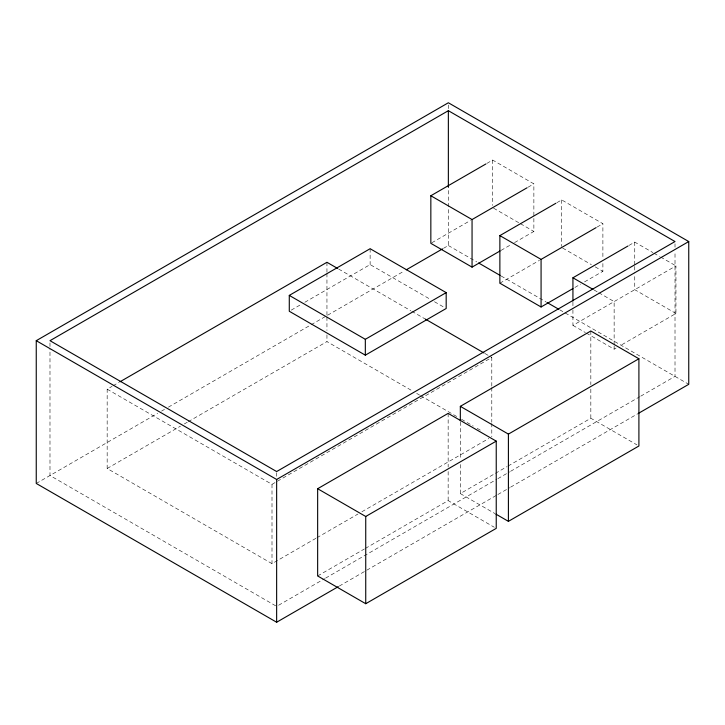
<?xml version="1.0" encoding="UTF-8"?>
<svg xmlns="http://www.w3.org/2000/svg" width="725" height="725" viewBox="0 0 725 725"><rect width="100%" height="100%" fill="white"/><g stroke="black" fill="none" stroke-linecap="round" stroke-linejoin="round"><path stroke-width="0.54" stroke-dasharray="3.62 2.72" d="M486.865 163.406L492.656 160.062L533.872 183.86L533.872 215.95M315.964 538.285L272.002 563.66L107.164 468.495L107.164 389.18L112.049 386.362M113.018 385.8L118.882 382.41M291.223 310.137L300.966 304.518M304.862 302.262L370.131 264.589L430.577 299.488M431.81 242.784L470.443 220.472M528.072 187.204L533.872 183.86M36.25 483.448L157.651 413.359M161.548 411.111L164.502 409.398M168.399 407.151L404.305 270.951M443.464 248.349L448.358 245.521L448.358 187.068M556.854 202.701L561.685 199.919L602.892 223.708L602.892 258.018M107.164 468.495L180.425 426.191M184.331 423.935L187.258 422.249M188.237 421.678L326.948 341.602L412.788 391.156M501.029 250.406L510.69 244.823M514.551 242.594L533.872 231.447L533.872 217.056M499.869 283.194L539.472 260.329M597.101 227.052L602.892 223.708M628.947 245.44L634.747 242.096L652.953 252.608M574.889 287.462L580.68 284.118M584.54 281.889L602.892 271.295L602.892 262.441M107.164 389.18L272.002 484.354L491.795 357.461L491.795 386.498M572.931 309.883L572.931 325.371L675.954 265.894L675.954 313.472L619.938 345.816M586.344 333.119L614.138 349.169L616.069 348.054M316.934 537.723L357.969 514.034M361.875 511.778L488.858 438.462M317.65 575.958L364.403 548.97M365.373 548.408L448.15 500.612L494.314 527.265M460.33 464.507L460.33 493.589L494.414 473.905M495.392 473.343L507.074 466.601M508.053 466.03L590.83 418.243L636.985 444.887M278.599 605.248L324.61 578.686M325.588 578.124L496.87 479.225M497.848 478.663L509.593 471.884M510.572 471.313L639.776 396.72M640.755 396.158L675.011 376.384L675.011 251.666M339.291 586.072L496.888 495.075M497.867 494.513L509.621 487.735M510.599 487.164L637.846 413.703M653.914 253.161L659.659 256.487M660.62 257.04L675.954 265.894M493.616 208.202L519.49 223.146M520.45 223.699L533.872 231.447M562.645 248.059L591.392 264.652M595.225 266.873L602.892 271.295M675.954 313.472L634.747 289.683L634.747 274.186M594.011 289.964L597.844 292.175M598.805 292.728L614.138 301.582L614.138 344.737M448.358 245.521L476.697 261.879M501.111 275.98L546.079 301.935M559.727 309.82L688.75 384.313M572.931 325.371L585.392 332.567M434.483 301.736L444.226 307.364M338.657 269.048L410.83 310.717M411.809 311.279L425.466 319.163M484.962 353.519L491.795 357.461M416.685 393.403L419.612 395.098M420.591 395.66L457.656 417.056M461.553 419.313L473.262 426.064M477.159 428.321L481.065 430.577M460.33 493.589L494.948 513.572M275.672 605.81L49.989 475.518L49.989 350.8M675.011 243.799L675.011 247.171M634.747 242.096L634.747 265.341M634.747 266.447L634.747 273.08M614.138 345.843L614.138 349.169M590.83 330.999L590.83 384.685M590.83 389.162L590.83 418.243M572.931 302.135L572.931 308.768M561.685 199.919L561.685 246.391M492.656 160.062L492.656 205.438M491.795 387.621L491.795 422.249M491.795 423.364L491.795 436.767M460.33 422.004L460.33 460.031M448.358 105.007L448.358 109.502M448.15 413.377L448.15 467.063M448.15 471.54L448.15 500.612M370.131 248.72L370.131 264.589M326.948 262.287L326.948 272.337M326.948 273.461L326.948 315.91M326.948 317.024L326.948 330.428M326.948 334.896L326.948 341.602M276.642 472.673L276.642 477.168M272.002 484.354L272.002 563.66M49.989 342.934L49.989 349.677"/><path stroke-width="1.09" d="M338.312 586.634L276.642 622.24L36.25 483.448L36.25 340.687L448.358 102.76L688.75 241.552L688.75 384.313L638.825 413.132M448.358 110.689L49.989 340.687L276.642 471.549L675.011 241.552L448.358 110.689L448.358 187.095M500.06 250.959L472.057 267.135L430.84 243.337L430.84 195.75L485.895 163.968M119.861 381.848L326.948 262.287L337.678 268.486M289.284 295.401L370.131 248.72L446.183 292.628L446.183 308.497L365.327 355.168L289.284 311.261L289.284 295.401L365.327 339.309L446.183 292.628M430.84 195.75L472.057 219.548L527.111 187.757M406.263 269.818L442.486 248.911M572.949 288.577L541.077 306.983L499.869 283.194L499.869 235.607L555.885 203.263M499.869 235.607L541.077 259.396L596.131 227.614M572.931 301.029L572.931 277.784L627.986 246.002M36.25 340.687L276.642 479.479L688.75 241.552M317.65 488.722L448.15 413.377L496.235 441.135L496.235 528.371L365.735 603.717L317.65 575.958L317.65 488.722L365.735 516.481L496.235 441.135M460.33 420.881L460.33 406.344L590.83 330.999L638.906 358.757L638.906 446.002L508.406 521.347L495.909 514.125M460.33 406.344L508.406 434.103L638.906 358.757M572.931 277.784L593.059 289.402M478.645 263.003L500.132 275.418M547.031 302.488L558.757 309.258M425.466 319.163L483.992 352.957M541.077 259.396L541.077 306.983M508.406 434.103L508.406 521.347M472.057 219.548L472.057 267.135M365.735 516.481L365.735 603.717M365.327 339.309L365.327 355.168M276.642 479.479L276.642 622.24"/></g></svg>
